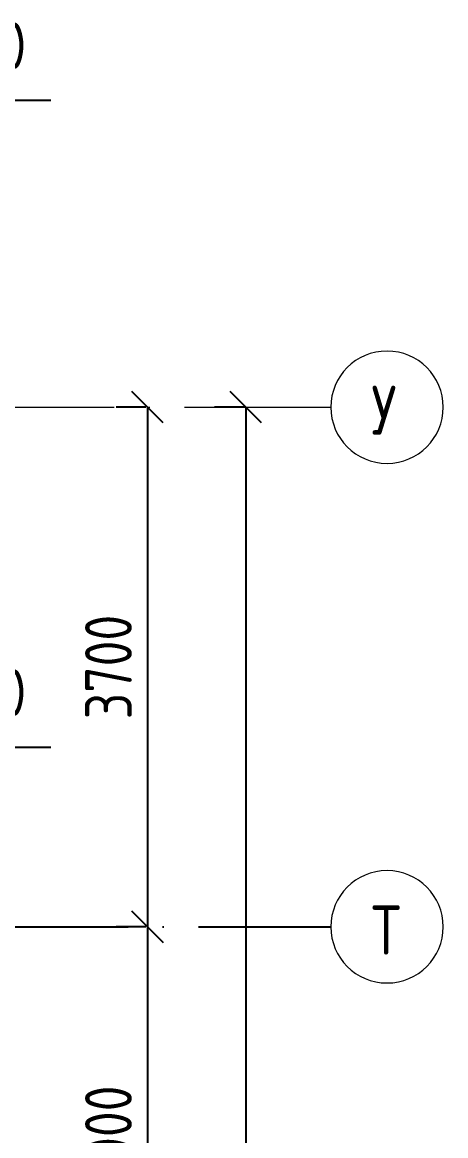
# Model space of a CAD drawing. Header units: millimetres. Extents: x -68946 to 690821, y -552984 to 293768.
# Drawn here: x 70180 to 73194, y 53187 to 61116 of the extents above; entities that cross this region are included whole.
import ezdxf

# ---------------------------------------------------------------- set-up
doc = ezdxf.new("R2010")
doc.units = ezdxf.units.MM
doc.linetypes.add('ADSK_Линия сетки', pattern=[2500, 2000, -250, 0, -250])
doc.layers.get('Defpoints').update_dxf_attribs({"color": 250})
for name, color, linetype, lineweight in [('A-____-____-DIMS', 250, 'Continuous', 9), ('S-GRID-____-IDEN', 250, 'Continuous', 9), ('S-GRID-____-OTLN', 250, 'Continuous', 9)]:
    doc.layers.add(name, color=color, linetype=linetype, lineweight=lineweight)
doc.styles.add('GOST Common', font='', dxfattribs={"width": 0.9, "height": 350})
doc.styles.get("Standard").update_dxf_attribs({"font": 'ГОСТ тип А.ttf'})
doc.styles.get('GOST Common').set_extended_font_data('GOST Common')
doc.dimstyles.new('А3', dxfattribs={"dimtxt": 333, "dimasz": 222, "dimexe": 222, "dimexo": 111, "dimgap": 111, "dimtad": 1, "dimtoh": 1, "dimdec": 0, "dimrnd": 0.0015, "dimzin": 0, "dimdsep": 46, "dimtxsty": 'Standard', "dimblk": 'OBLIQUE', "dimcen": 0, "dimclrd": 7, "dimclre": 7, "dimclrt": 7, "dimadec": 0, "dimazin": 0, "dimtfac": 1, "dimtdec": 0, "dimtofl": 0, "dimtmove": 0, "dimatfit": 3, "dimfxl": 1, "dimtolj": 1, "dimtzin": 0, "dimarcsym": 0})

# ---------------------------------------------------------------- blocks, each defined once
blk = doc.blocks.new('Ось сетки - Круг_Ø8 мм-39983606-Кладочный план на отм_ 0_000_ Секция 1_')
at = {"layer": 'S-GRID-____-IDEN'}
for start, end in [(360, 180), (180, 360)]:
    blk.add_arc((0, 0), 4, start, end, dxfattribs=at)
blk = doc.blocks.new('_Oblique')
at = {"color": 0, "linetype": 'ByBlock', "lineweight": -2}
blk.add_line((-0.5, -0.5), (0.5, 0.5), dxfattribs=at)
blk = doc.blocks.new('DIMBLOCK23-Кладочный план на отм_ 0_000_ Секция 1_')
at = {"layer": 'A-____-____-DIMS', "color": 7, "lineweight": -2, "transparency": 16777216}
for p, q in [((71059.5, 58375), (70848.5, 58375)), ((71070.5, 58375), (71070.5, 54675)), ((71059.5, 54675), (70848.5, 54675))]:
    blk.add_line(p, q, dxfattribs=at)
at = {"layer": 'Defpoints', "color": 0, "lineweight": 30, "transparency": 16777216}
for p in [(71170.5, 58375), (71070.5, 54675), (71170.5, 54675)]:
    blk.add_point(p, dxfattribs=at)
at = {"layer": 'A-____-____-DIMS', "color": 7, "lineweight": -2, "transparency": 16777216, "xscale": 222, "yscale": 222, "zscale": 222}
for p, rotation in [((71070.5, 58375), 90), ((71070.5, 54675), 270)]:
    blk.add_blockref('_Oblique', p, dxfattribs=dict(at, rotation=rotation))
at = {"layer": 'A-____-____-DIMS', "color": 7, "transparency": 16777216, "insert": (70793, 56525), "char_height": 333, "width": 2.483, "attachment_point": 5, "rotation": 90}
blk.add_mtext('\\A1;3700', dxfattribs=at)
blk = doc.blocks.new('DIMBLOCK24-Кладочный план на отм_ 0_000_ Секция 1_')
at = {"layer": 'A-____-____-DIMS', "color": 7, "lineweight": -2, "transparency": 16777216}
for p, q in [((71059.5, 54675), (70848.5, 54675)), ((71070.5, 54675), (71070.5, 51675)), ((71059.5, 51675), (70848.5, 51675))]:
    blk.add_line(p, q, dxfattribs=at)
at = {"layer": 'Defpoints', "color": 0, "lineweight": 30, "transparency": 16777216}
for p in [(71170.5, 54675), (71070.5, 51675), (71170.5, 51675)]:
    blk.add_point(p, dxfattribs=at)
at = {"layer": 'A-____-____-DIMS', "color": 7, "lineweight": -2, "transparency": 16777216, "xscale": 222, "yscale": 222, "zscale": 222}
for p, rotation in [((71070.5, 54675), 90), ((71070.5, 51675), 270)]:
    blk.add_blockref('_Oblique', p, dxfattribs=dict(at, rotation=rotation))
at = {"layer": 'A-____-____-DIMS', "color": 7, "transparency": 16777216, "insert": (70793, 53175), "char_height": 333, "width": 2.483, "attachment_point": 5, "rotation": 90}
blk.add_mtext('\\A1;3000', dxfattribs=at)
blk = doc.blocks.new('DIMBLOCK28-Кладочный план на отм_ 0_000_ Секция 1_')
at = {"layer": 'A-____-____-DIMS', "color": 7, "lineweight": -2, "transparency": 16777216}
for p, q in [((71759.5, 58375), (71548.5, 58375)), ((71770.5, 58375), (71770.5, 43525)), ((71759.5, 43525), (71548.5, 43525))]:
    blk.add_line(p, q, dxfattribs=at)
at = {"layer": 'Defpoints', "color": 0, "lineweight": 30, "transparency": 16777216}
for p in [(71870.5, 58375), (71770.5, 43525), (71870.5, 43525)]:
    blk.add_point(p, dxfattribs=at)
at = {"layer": 'A-____-____-DIMS', "color": 7, "lineweight": -2, "transparency": 16777216, "xscale": 222, "yscale": 222, "zscale": 222}
for p, rotation in [((71770.5, 58375), 90), ((71770.5, 43525), 270)]:
    blk.add_blockref('_Oblique', p, dxfattribs=dict(at, rotation=rotation))
at = {"layer": 'A-____-____-DIMS', "color": 7, "transparency": 16777216, "insert": (71493, 50950), "char_height": 333, "width": 3.003, "attachment_point": 5, "rotation": 90}
blk.add_mtext('\\A1;14850', dxfattribs=at)
blk = doc.blocks.new('DIMBLOCK179-Кладочный план на отм_ 0_000_ Секция 1_')
at = {"layer": 'A-____-____-DIMS', "color": 7, "lineweight": -2, "transparency": 16777216}
for p, q in [((69050, 55753.5), (69050, 56176.5)), ((69150, 55753.5), (69150, 56176.5)), ((69050, 55954.5), (68828, 55954.5)), ((69150, 55954.5), (70382.1, 55954.5))]:
    blk.add_line(p, q, dxfattribs=at)
at = {"layer": 'Defpoints', "color": 0, "lineweight": 30, "transparency": 16777216}
for p in [(69150, 55954.5), (69050, 55642.5), (69150, 55642.5)]:
    blk.add_point(p, dxfattribs=at)
at = {"layer": 'A-____-____-DIMS', "color": 7, "lineweight": -2, "transparency": 16777216, "xscale": 222, "yscale": 222, "zscale": 222}
blk.add_blockref('_Oblique', (69050, 55954.5), dxfattribs=at)
at = {"layer": 'A-____-____-DIMS', "color": 7, "lineweight": -2, "transparency": 16777216, "xscale": 222, "yscale": 222, "zscale": 222, "rotation": 180}
blk.add_blockref('_Oblique', (69150, 55954.5), dxfattribs=at)
at = {"layer": 'A-____-____-DIMS', "color": 7, "transparency": 16777216, "insert": (69705, 56509.5), "char_height": 333, "width": 1.678, "attachment_point": 1, "line_spacing_factor": 1.022761}
blk.add_mtext('\\A1;100', dxfattribs=at)
blk = doc.blocks.new('DIMBLOCK385-Кладочный план на отм_ 0_000_ Секция 1_')
at = {"layer": 'A-____-____-DIMS', "color": 7, "lineweight": -2, "transparency": 16777216}
for p, q in [((69050, 58686), (69050, 60783.3)), ((69150, 60582.3), (69150, 60783.3)), ((69050, 60561.3), (68828, 60561.3)), ((69150, 60561.3), (70382.1, 60561.3))]:
    blk.add_line(p, q, dxfattribs=at)
at = {"layer": 'Defpoints', "color": 0, "lineweight": 30, "transparency": 16777216}
for p in [(69150, 60561.3), (69150, 60471.3), (69050, 58575)]:
    blk.add_point(p, dxfattribs=at)
at = {"layer": 'A-____-____-DIMS', "color": 7, "lineweight": -2, "transparency": 16777216, "xscale": 222, "yscale": 222, "zscale": 222}
blk.add_blockref('_Oblique', (69050, 60561.3), dxfattribs=at)
at = {"layer": 'A-____-____-DIMS', "color": 7, "lineweight": -2, "transparency": 16777216, "xscale": 222, "yscale": 222, "zscale": 222, "rotation": 180}
blk.add_blockref('_Oblique', (69150, 60561.3), dxfattribs=at)
at = {"layer": 'A-____-____-DIMS', "color": 7, "transparency": 16777216, "insert": (69705, 61116.3), "char_height": 333, "width": 1.678, "attachment_point": 1, "line_spacing_factor": 1.022761}
blk.add_mtext('\\A1;100', dxfattribs=at)

msp = doc.modelspace()

# ---------------------------------------------------------------- linework, layer by layer
at = {"linetype": 'ADSK_Линия сетки'}
msp.add_line((-3569.5512, 54675.0006), (72376.0288, 54675.0006), dxfattribs=at)
at = {"layer": 'S-GRID-____-OTLN', "linetype": 'ADSK_Линия сетки'}
msp.add_line((-3669.3683, 58375.0006), (72376.0288, 58375.0006), dxfattribs=at)

# ---------------------------------------------------------------- block references
at = {"layer": 'S-GRID-____-IDEN', "xscale": 99.99999999999993, "yscale": 99.99999999999993, "zscale": 99.99999999999993, "rotation": 269.9999999999994}
for p in [(72776.0288, 58375.0006), (72776.0288, 54675.0006)]:
    msp.add_blockref('Ось сетки - Круг_Ø8 мм-39983606-Кладочный план на отм_ 0_000_ Секция 1_', p, dxfattribs=at)

# ---------------------------------------------------------------- texts
at = {"layer": 'S-GRID-____-IDEN', "color": 18, "true_color": 0x000000, "char_height": 350, "width": 310.253062, "attachment_point": 1, "style": 'GOST Common'}
for s, insert in [('\\fGOST Common|b0|i0|c204|p34|;\\W.9;У', (72662.706, 58527.5875)), ('\\fGOST Common|b0|i0|c204|p34|;\\W.9;Т', (72662.706, 54827.5875))]:
    msp.add_mtext(s, dxfattribs=dict(at, insert=insert))

# ---------------------------------------------------------------- dimensions: what is measured, and where the dimension line sits
at = {"layer": 'A-____-____-DIMS'}
for base, p1, p2, picture, middle in [((69150, 60561.3076), (69050, 58575), (69150, 60471.2521), 'DIMBLOCK385-Кладочный план на отм_ 0_000_ Секция 1_', (69988.05, 60561.3076)), ((69150, 55954.4813), (69050, 55642.5497), (69150, 55642.5497), 'DIMBLOCK179-Кладочный план на отм_ 0_000_ Секция 1_', (69988.05, 55954.4813))]:
    dim = msp.add_linear_dim(base=base, p1=p1, p2=p2, dimstyle='А3', dxfattribs=at)
    dim.commit()
    dim.dimension.update_dxf_attribs({"geometry": picture, "text_midpoint": middle, "dimtype": 160})
for base, p1, p2, picture, middle in [((71070.4721, 54675.0006), (71170.457, 58375.0006), (71170.457, 54675.0006), 'DIMBLOCK23-Кладочный план на отм_ 0_000_ Секция 1_', (70792.9721, 56525.0006)), ((71770.4721, 43525.0006), (71870.457, 58375.0006), (71870.457, 43525.0006), 'DIMBLOCK28-Кладочный план на отм_ 0_000_ Секция 1_', (71492.9721, 50950.0006)), ((71070.4721, 51675.0006), (71170.457, 54675.0006), (71170.457, 51675.0006), 'DIMBLOCK24-Кладочный план на отм_ 0_000_ Секция 1_', (70792.9721, 53175.0006))]:
    dim = msp.add_linear_dim(base=base, p1=p1, p2=p2, angle=90, dimstyle='А3', dxfattribs=at)
    dim.commit()
    dim.dimension.update_dxf_attribs({"geometry": picture, "text_midpoint": middle})

doc.saveas('drawing.dxf')
